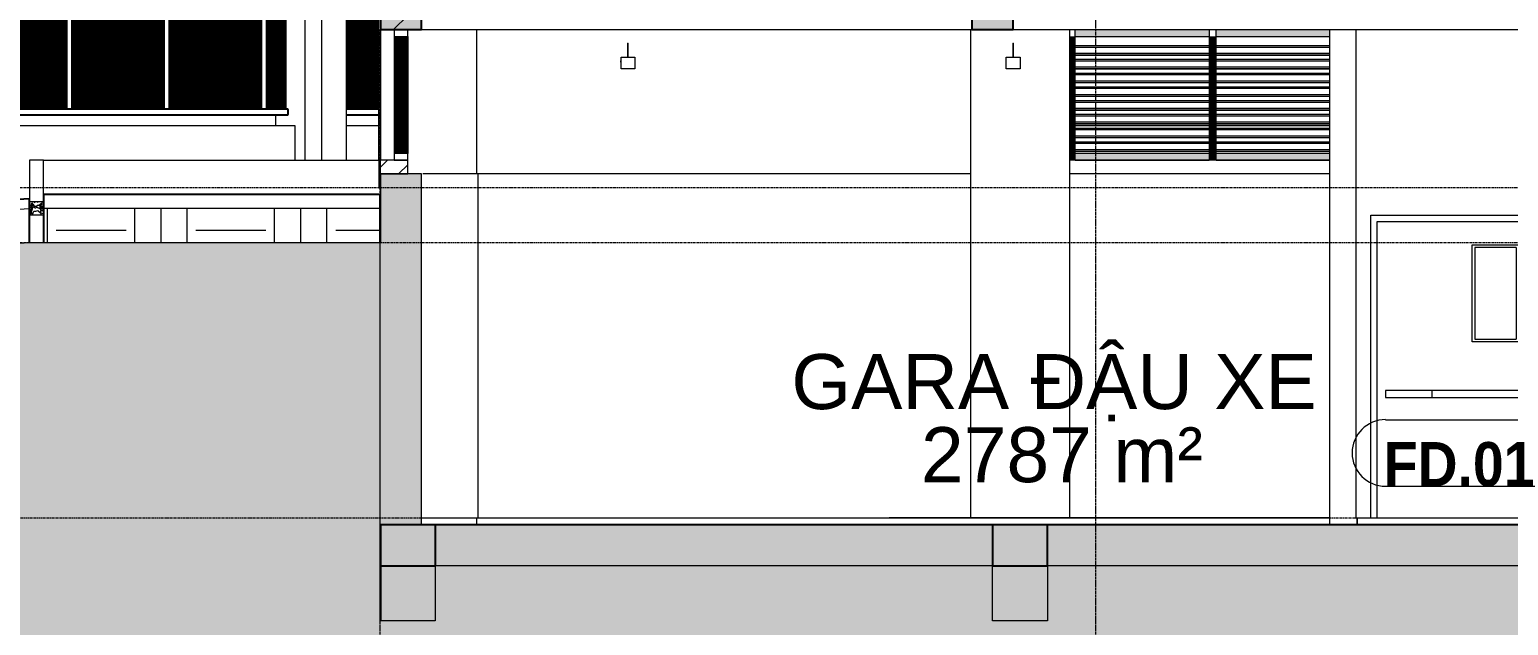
# Model space of a CAD drawing. Header units: millimetres. Extents: x 25061 to 259291, y -8723 to 35400.
# Drawn here: x 31104 to 41853, y -2783 to 1550 of the extents above; entities that cross this region are included whole.
import ezdxf

# ---------------------------------------------------------------- set-up
doc = ezdxf.new("R2010")
doc.units = ezdxf.units.MM
doc.linetypes.add('Centre', pattern=[31.75, 6.35, -4.7625, 15.875, -4.7625])
doc.linetypes.add('Grid Line', pattern=[22.225, 12.7, -3.175, 3.175, -3.175])
for name, color, linetype, lineweight in [('0-1', 7, 'Continuous', 5), ('A-AREA-IDEN', 2, 'Continuous', 9), ('A-CLNG-3', 13, 'Continuous', 18), ('A-CLNG-PATT-3', 13, 'Continuous', 9), ('A-DETL-GENF-1', 9, 'Continuous', 9), ('A-DETL-THIN', 151, 'Continuous', 9), ('A-DOOR', 31, 'Continuous', 9), ('A-DOOR-FRAM', 31, 'Continuous', 9), ('A-DOOR-IDEN', 31, 'Continuous', 9), ('A-FLOR-1', 10, 'Continuous', 25), ('A-FLOR-3', 192, 'Continuous', 25), ('A-FLOR-LEVL-2', 51, 'Centre', 9), ('A-FLOR-MCUT', 51, 'Continuous', 9), ('A-FLOR-PATT-1', 7, 'Continuous', 9), ('A-FLOR-PATT-3', 8, 'Continuous', 9), ('A-GLAZ-CWMG', 51, 'Continuous', 9), ('A-GLAZ-CWMG-1', 51, 'Continuous', 18), ('A-WALL', 113, 'Continuous', 9), ('A-WALL-1', 113, 'Continuous', 18), ('A-WALL-PATT-1', 7, 'Continuous', 9), ('A-WALL-PATT-4', 111, 'Continuous', 9), ('C-PRKG', 70, 'Continuous', 9), ('E-LITE-EQPM', 33, 'Continuous', 9), ('L-SITE-WALL-1', 250, 'Continuous', 18), ('L-SITE-WALL-2', 7, 'Continuous', 9), ('S-BEAM-1', 12, 'Continuous', 5), ('S-BEAM-2', 10, 'Continuous', 25), ('S-BEAM-3', 7, 'Continuous', 9), ('S-COLS', 52, 'Continuous', 9), ('S-COLS-1', 7, 'Continuous', 9), ('S-GRID-1', 1, 'Grid Line', 9)]:
    doc.layers.add(name, color=color, linetype=linetype, lineweight=lineweight)
doc.styles.add('Arial', font='arial.ttf', dxfattribs={"height": 400})
doc.styles.add('Arial_B_1', font='arialbd.ttf', dxfattribs={"width": 0.9, "height": 320})

# ---------------------------------------------------------------- blocks, each defined once
blk = doc.blocks.new('NCV_TKTC_KET CAU_rvt-1-TKCS_MẶT CẮT 1')
at = {"layer": 'A-FLOR-PATT-1'}
h = blk.add_hatch(color=256, dxfattribs=at)
h.paths.add_polyline_path([(126853, -2350), (127253, -2350), (127253, -2050), (105952, -2050), (105952, -2350), (126740, -2350)])
h.paths.add_polyline_path([(33653, -2350), (54953, -2350), (54953, -2050), (33653, -2050)])
at = {"layer": 'A-WALL-PATT-1'}
blk.add_hatch(color=256, dxfattribs=at).paths.add_polyline_path([(33653, -2050), (33953, -2050), (33953, 500), (33653, 500), (33653, -1197)])
at = {"layer": 'S-BEAM-1'}
for points in [[(38253, 1550), (38253, 2150), (37953, 2150), (37954, 1550)], [(33953, 1550), (33953, 2100), (33653, 2100), (33653, 1550)], [(34053, -2750), (34053, -2050), (33653, -2050), (33653, -2750), (33955, -2750)], [(38103, -2750), (38503, -2750), (38503, -2050), (38103, -2050), (38103, -2414)]]:
    blk.add_hatch(color=256, dxfattribs=at).paths.add_polyline_path(points)
at = {"layer": 'A-FLOR-1'}
for p, q in [((54953, -2050), (33653, -2050)), ((33653, -2350), (34053, -2350)), ((38103, -2350), (38503, -2350))]:
    blk.add_line(p, q, dxfattribs=at)
at = {"layer": 'L-SITE-WALL-1'}
for p, q in [((33953, 500), (33653, 500)), ((33653, 500), (33653, 0)), ((33953, -2050), (33953, 500))]:
    blk.add_line(p, q, dxfattribs=at)
at = {"layer": 'L-SITE-WALL-2'}
blk.add_line((33653, -2050), (33953, -2050), dxfattribs=at)
at = {"layer": 'S-BEAM-2'}
for p, q in [((37953, 2150), (37953, 1550)), ((38253, 1550), (38253, 2150)), ((33653, 2100), (33653, 1550)), ((33953, 1550), (33953, 2100)), ((33653, 1550), (33953, 1550)), ((37953, 1550), (38253, 1550)), ((33653, -2050), (33653, -2750)), ((34053, -2050), (33953, -2050)), ((34053, -2350), (34053, -2050)), ((38503, -2050), (38103, -2050)), ((38103, -2050), (38103, -2350)), ((38503, -2350), (38503, -2050))]:
    blk.add_line(p, q, dxfattribs=at)
at = {"layer": 'S-BEAM-3'}
blk.add_line((33953, -2050), (33653, -2050), dxfattribs=at)
at = {"layer": 'S-COLS-1'}
for p, q in [((33653, 1550), (33653, 600)), ((34353, 1550), (34353, 500)), ((34353, -2000), (34353, -2050))]:
    blk.add_line(p, q, dxfattribs=at)
blk = doc.blocks.new('XE MAY2 - xe may 2-614215-TKCS_MẶT CẮT 1')
at = {"layer": 'C-PRKG'}
for p, q in [((33952.564287, -2000), (35852.564287, -2000)), ((34252.564287, -2000), (34352.564287, -2000)), ((34252.564287, -2000), (34352.564287, -2000)), ((34362.564287, -2000), (35852.564287, -2000))]:
    blk.add_line(p, q, dxfattribs=at)
blk = doc.blocks.new('EAE_STL_PENDANT_TK_15W_120cm - LIC_01-ĐÈN LED BATTEN 1_2_ P_2x20W_ ÁNH SÁNG TRẮNG 6000K_ LẮP ĐẶT NỔI_TREO TY-1359257-TKCS_MẶT CẮT 1')
at = {"layer": 'E-LITE-EQPM'}
for p, q in [((35450, 1450), (35450, 1350)), ((35450, 1450), (35450, 1350)), ((35450, 1450), (35453, 1450)), ((35450, 1450), (35450, 1450)), ((35453, 1450), (35455, 1450)), ((35455, 1350), (35455, 1450)), ((35455, 1350), (35455, 1450)), ((35455, 1450), (35455, 1450)), ((35401, 1322), (35401, 1322)), ((35401, 1322), (35403, 1322)), ((35401, 1322), (35403, 1322)), ((35401, 1322), (35403, 1322)), ((35401, 1312), (35401, 1322)), ((35401, 1322), (35403, 1322)), ((35401, 1312), (35403, 1312)), ((35403, 1312), (35401, 1312)), ((35403, 1350), (35503, 1350)), ((35403, 1348), (35403, 1350)), ((35403, 1264), (35403, 1348)), ((35503, 1350), (35503, 1348)), ((35503, 1348), (35503, 1264)), ((35503, 1264), (35403, 1264))]:
    blk.add_line(p, q, dxfattribs=at)
blk = doc.blocks.new('NBS_CLDPhysicalSecuritySystems_MtlMeshPnlFncngSym_CLDModsecSecurusS3_InfillPanel - NBS_CLDPhysicalSecuritySystems_MtlMeshPnlFncngSym_CLDModsecSecurusS2_InfillPanel-2369340-TKCS_MẶT CẮT 1')
at = {"layer": ''}
h = blk.add_hatch(dxfattribs=at)
h.set_pattern_fill('FP_18', color=256, style=0, pattern_type=2)
h.set_pattern_definition([(0, (37652.564, 850), (0, 13), []), (90, (37652.564, 850), (-76, 5e-15), [])])
h.paths.add_polyline_path([(33643, 971), (33643, 1490), (33647, 1490), (33647, 1500), (33643, 1500), (33643, 2850), (33404, 2850), (33404, 971), (33555, 971)])
h.paths.add_polyline_path([(34439, 2245), (34853, 2245), (34853, 2250), (34439, 2250)])
h.paths.add_polyline_path([(34353, 2245), (34399, 2245), (34399, 2250), (34353, 2250)])
h.paths.add_polyline_path([(36399, 2295), (36399, 2300), (35439, 2300), (35439, 2295), (36355, 2295)])
h.paths.add_polyline_path([(35053, 2295), (35399, 2295), (35399, 2300), (35053, 2300)])
h.paths.add_polyline_path([(37053, 2295), (37103, 2295), (37103, 2300), (37053, 2300)])
h.paths.add_polyline_path([(36953, 2295), (36953, 2300), (36439, 2300), (36439, 2295)])
for p, q in [((33643, 2850), (33404, 2850)), ((35399, 2300), (35399, 2295)), ((35439, 2295), (35439, 2300)), ((36399, 2300), (36399, 2295)), ((36439, 2295), (36439, 2300)), ((34399, 2250), (34399, 2245)), ((34439, 2245), (34439, 2250)), ((33643, 971), (33404, 971)), ((33404, 930), (33643, 930))]:
    blk.add_line(p, q, dxfattribs=at)
blk = doc.blocks.new('NBS_CLDPhysicalSecuritySystems_MtlMeshPnlFncngSym_CLDModsecSecurusS3_InfillPanel - NBS_CLDPhysicalSecuritySystems_MtlMeshPnlFncngSym_CLDModsecSecurusS2_InfillPanel-2369348-TKCS_MẶT CẮT 1')
at = {"layer": ''}
h = blk.add_hatch(dxfattribs=at)
h.set_pattern_fill('FP_19', color=256, style=0, pattern_type=2)
h.set_pattern_definition([(0, (32966.322, 850), (0, 13), []), (90, (32966.32, 850), (-53.74, 3e-15), [])])
h.paths.add_polyline_path([(32121, 971), (32787, 971), (32787, 2850), (32121, 2850), (32121, 1131)])
h.paths.add_polyline_path([(32966, 971), (32966, 2850), (32828, 2850), (32828, 971)])
h.paths.add_polyline_path([(30000, 971), (30665, 971), (30665, 2850), (30000, 2850), (30000, 1235)])
h.paths.add_polyline_path([(31414, 971), (32080, 971), (32080, 2850), (31414, 2850), (31414, 1235)])
h.paths.add_polyline_path([(30707, 971), (31373, 971), (31373, 2850), (30707, 2850), (30707, 1235)])
h.paths.add_polyline_path([(29956, 971), (29958, 971), (29958, 2850), (29910, 2850), (29910, 971)])
for p, q in [((29958, 2850), (29910, 2850)), ((29958, 2850), (29958, 971)), ((29970, 2850), (29958, 2850)), ((29976, 2850), (29970, 2850)), ((29999, 2850), (29976, 2850)), ((30000, 2850), (29999, 2850)), ((30000, 971), (30000, 2850)), ((30665, 2850), (30000, 2850)), ((30665, 2850), (30665, 971)), ((30677, 2850), (30665, 2850)), ((30683, 2850), (30677, 2850)), ((30706, 2850), (30683, 2850)), ((30707, 2850), (30706, 2850)), ((30707, 971), (30707, 2850)), ((31373, 2850), (30707, 2850)), ((31373, 2850), (31373, 971)), ((31385, 2850), (31373, 2850)), ((31390, 2850), (31385, 2850)), ((31413, 2850), (31390, 2850)), ((31414, 2850), (31413, 2850)), ((31414, 971), (31414, 2850)), ((32080, 2850), (31414, 2850)), ((32080, 2850), (32080, 971)), ((32092, 2850), (32080, 2850)), ((32097, 2850), (32092, 2850)), ((32120, 2850), (32097, 2850)), ((32121, 2850), (32120, 2850)), ((32121, 971), (32121, 2850)), ((32787, 2850), (32121, 2850)), ((32787, 2850), (32787, 971)), ((32799, 2850), (32787, 2850)), ((32804, 2850), (32799, 2850)), ((32827, 2850), (32804, 2850)), ((32828, 2850), (32827, 2850)), ((32828, 971), (32828, 2850)), ((32966, 2850), (32828, 2850)), ((32966, 971), (32966, 2850)), ((32979, 971), (29910, 971)), ((29976, 971), (29971, 971)), ((29999, 971), (29976, 971)), ((30000, 971), (29999, 971)), ((30683, 971), (30678, 971)), ((30706, 971), (30683, 971)), ((30707, 971), (30706, 971)), ((31390, 971), (31385, 971)), ((31413, 971), (31390, 971)), ((31414, 971), (31413, 971)), ((32097, 971), (32092, 971)), ((32120, 971), (32097, 971)), ((32121, 971), (32120, 971)), ((32804, 971), (32800, 971)), ((32827, 971), (32804, 971)), ((32828, 971), (32827, 971)), ((32981, 968), (32981, 933)), ((29910, 930), (32979, 930))]:
    blk.add_line(p, q, dxfattribs=at)
for centre, start_param, end_param in [((32979, 968), 4.712389, 6.283185), ((32979, 933), 3.141593, 4.712389)]:
    blk.add_ellipse(centre, major_axis=(0, 3), ratio=0.707107, start_param=start_param, end_param=end_param, dxfattribs=at)
blk = doc.blocks.new('FD_01 - FD_01-1200x2200mm-V12-TKCS_MẶT CẮT 1')
at = {"layer": 'A-DOOR'}
for p, q in [((41588, -15), (41928, -15)), ((41588, -720), (41588, -15)), ((41608, -35), (41608, -700)), ((41908, -35), (41608, -35)), ((41908, -35), (41908, -700)), ((41928, -15), (41928, -720)), ((41928, -720), (41588, -720)), ((41608, -700), (41908, -700)), ((41297, -1075), (40960, -1075)), ((40960, -1075), (40960, -1125)), ((41297, -1075), (41297, -1125)), ((41972, -1075), (41297, -1075)), ((41972, -1075), (41972, -1011)), ((41972, -1125), (41972, -1075)), ((42035, -1075), (41972, -1075)), ((41991, -992), (42016, -992)), ((42035, -1011), (42035, -1075)), ((42035, -1125), (42035, -1075)), ((40960, -1125), (41297, -1125)), ((41297, -1125), (41972, -1125)), ((41972, -1125), (42035, -1125)), ((41972, -1189), (41972, -1125)), ((42035, -1125), (42035, -1189)), ((42016, -1208), (41991, -1208))]:
    blk.add_line(p, q, dxfattribs=at)
at = {"layer": 'A-DOOR', "flags": 128}
for points in [[(41972, -1011), (41972, -1007), (41973, -1003), (41976, -999), (41979, -996), (41982, -994), (41986, -993), (41991, -992)], [(42016, -992), (42020, -993), (42024, -994), (42028, -996), (42031, -999), (42033, -1003), (42035, -1007), (42035, -1011)], [(41991, -1208), (41986, -1207), (41982, -1206), (41979, -1204), (41976, -1201), (41973, -1197), (41972, -1193), (41972, -1189)], [(42035, -1189), (42035, -1193), (42033, -1197), (42031, -1201), (42028, -1204), (42024, -1206), (42020, -1207), (42016, -1208)]]:
    blk.add_lwpolyline(points, dxfattribs=at)
at = {"layer": 'A-DOOR-FRAM'}
for p, q in [((40898, -2000), (40898, 155)), ((40898, 155), (42098, 155)), ((42098, -2000), (42098, 155)), ((40853, -2000), (40898, -2000)), ((42143, -2000), (42098, -2000))]:
    blk.add_line(p, q, dxfattribs=at)
blk = doc.blocks.new('XE MAY2 - xe may 2-V13-TKCS_MẶT CẮT 1')
at = {"layer": 'C-PRKG'}
for p, q in [((37352.564287, -2000), (38152.564287, -2000)), ((38152.564287, -2000), (37352.564287, -2000)), ((37502.564287, -2000), (38002.564287, -2000)), ((37502.564287, -2000), (38002.564287, -2000))]:
    blk.add_line(p, q, dxfattribs=at)
blk = doc.blocks.new('Rectangular Mullion - 50 x 100mm-3084807-TKCS_MẶT CẮT 1')
at = {"layer": 'A-GLAZ-CWMG'}
blk.add_hatch(color=256, dxfattribs=at).paths.add_polyline_path([(40354, 1500), (40553, 1500), (40553, 1550), (39728, 1550), (39728, 1500)])
for q in [(39728, 1550), (40553, 1500)]:
    blk.add_line((39728, 1500), q, dxfattribs=at)
blk = doc.blocks.new('Rectangular Mullion - 50 x 100mm-V18-TKCS_MẶT CẮT 1')
at = {"layer": 'A-GLAZ-CWMG'}
blk.add_hatch(color=256, dxfattribs=at).paths.add_polyline_path([(38703, 1500), (39678, 1500), (39678, 1550), (38703, 1550)])
for p, q in [((38703, 1500), (38703, 1550)), ((39678, 1550), (39678, 1500)), ((38703, 1500), (39678, 1500))]:
    blk.add_line(p, q, dxfattribs=at)
blk = doc.blocks.new('Rectangular Mullion - 50 x 100mm-3084809-TKCS_MẶT CẮT 1')
at = {"layer": 'A-GLAZ-CWMG'}
blk.add_hatch(color=256, dxfattribs=at).paths.add_polyline_path([(38754, 600), (39678, 600), (39678, 650), (38703, 650), (38703, 600)])
for p, q in [((38703, 600), (38703, 650)), ((39678, 650), (38703, 650)), ((39678, 650), (39678, 600)), ((38703, 600), (39678, 600))]:
    blk.add_line(p, q, dxfattribs=at)
blk = doc.blocks.new('Rectangular Mullion - 50 x 100mm-V19-TKCS_MẶT CẮT 1')
at = {"layer": 'A-GLAZ-CWMG'}
blk.add_hatch(color=256, dxfattribs=at).paths.add_polyline_path([(40354, 600), (40553, 600), (40553, 650), (39728, 650), (39728, 600)])
for p, q in [((39728, 600), (39728, 650)), ((40553, 650), (39728, 650)), ((39728, 600), (40553, 600))]:
    blk.add_line(p, q, dxfattribs=at)
blk = doc.blocks.new('Rectangular Mullion - 50 x 100mm-2333211-TKCS_MẶT CẮT 1')
at = {"layer": 'A-GLAZ-CWMG'}
blk.add_hatch(color=256, dxfattribs=at).paths.add_polyline_path([(38663, 600), (38703, 600), (38703, 700), (38663, 700), (38663, 627)])
for q in [(38703, 700), (38663, 600)]:
    blk.add_line((38703, 600), q, dxfattribs=at)
blk = doc.blocks.new('Rectangular Mullion - 50 x 100mm-2333212-TKCS_MẶT CẮT 1')
at = {"layer": 'A-GLAZ-CWMG'}
blk.add_hatch(color=256, dxfattribs=at).paths.add_polyline_path([(38662.635618, 700), (38702.635618, 700), (38702.635618, 800), (38662.635618, 800)])
blk.add_line((38702.635618, 700), (38702.635618, 800), dxfattribs=at)
blk = doc.blocks.new('Rectangular Mullion - MULLION LA SACH-3084811-TKCS_MẶT CẮT 1')
at = {"layer": 'A-GLAZ-CWMG'}
for p, q in [((38703, 734), (39678, 734)), ((38703, 734), (39678, 734)), ((38703, 723), (39678, 723)), ((39678, 676), (38703, 676)), ((38703, 666), (39678, 666)), ((38703, 666), (39678, 666)), ((38703, 665), (39678, 665))]:
    blk.add_line(p, q, dxfattribs=at)
blk = doc.blocks.new('Rectangular Mullion - MULLION LA SACH-V20-TKCS_MẶT CẮT 1')
at = {"layer": 'A-GLAZ-CWMG'}
for p, q in [((39728, 734), (40553, 734)), ((39728, 734), (40553, 734)), ((39728, 723), (40553, 723)), ((40553, 676), (39728, 676)), ((39728, 666), (40553, 666)), ((39728, 666), (40553, 666)), ((39728, 665), (40553, 665))]:
    blk.add_line(p, q, dxfattribs=at)
blk = doc.blocks.new('Rectangular Mullion - 50 x 100mm-2333204-TKCS_MẶT CẮT 1')
at = {"layer": 'A-GLAZ-CWMG'}
blk.add_hatch(color=256, dxfattribs=at).paths.add_polyline_path([(39728, 600), (39728, 700), (39678, 700), (39678, 600)])
for p, q in [((39678, 700), (39678, 600)), ((39728, 600), (39728, 700)), ((39728, 600), (39678, 600))]:
    blk.add_line(p, q, dxfattribs=at)
blk = doc.blocks.new('Rectangular Mullion - 50 x 100mm-2333205-TKCS_MẶT CẮT 1')
at = {"layer": 'A-GLAZ-CWMG'}
blk.add_hatch(color=256, dxfattribs=at).paths.add_polyline_path([(39728, 700), (39728, 800), (39678, 800), (39678, 700)])
for p, q in [((39678, 800), (39678, 700)), ((39728, 700), (39728, 800))]:
    blk.add_line(p, q, dxfattribs=at)
blk = doc.blocks.new('FP_52-TKCS_MẶT CẮT 1')
at = {"layer": 'A-WALL-PATT-4'}
for p, q in [((31112, 266), (31113, 272)), ((31112, 254), (31112, 260)), ((31112, 260), (31114, 254)), ((31113, 296), (31114, 300)), ((31113, 272), (31114, 272)), ((31113, 235), (31118, 217)), ((31114, 272), (31117, 284)), ((31114, 254), (31116, 248)), ((31114, 201), (31115, 247)), ((31119, 278), (31115, 260)), ((31115, 260), (31118, 248)), ((31116, 248), (31119, 235)), ((31117, 284), (31121, 290)), ((31117, 260), (31119, 266)), ((31119, 254), (31117, 260)), ((31118, 248), (31122, 248)), ((31118, 217), (31127, 211)), ((31123, 272), (31119, 278)), ((31119, 266), (31123, 260)), ((31123, 260), (31119, 254)), ((31119, 235), (31123, 235)), ((31121, 290), (31125, 284)), ((31122, 248), (31126, 266)), ((31126, 266), (31123, 272)), ((31123, 235), (31126, 254)), ((31125, 284), (31130, 278)), ((31126, 254), (31134, 260)), ((31127, 211), (31135, 229)), ((31130, 278), (31138, 266)), ((31134, 260), (31141, 254)), ((31135, 229), (31149, 229)), ((31136, 300), (31140, 290)), ((31138, 266), (31149, 266)), ((31140, 290), (31147, 300)), ((31141, 254), (31149, 254)), ((31149, 266), (31153, 266)), ((31149, 254), (31157, 260)), ((31149, 229), (31164, 235)), ((31153, 266), (31162, 272)), ((31155, 300), (31163, 296)), ((31157, 260), (31167, 254)), ((31162, 272), (31171, 272)), ((31163, 296), (31169, 300)), ((31164, 235), (31184, 217)), ((31167, 254), (31177, 248)), ((31171, 272), (31182, 284)), ((31187, 278), (31175, 260)), ((31175, 260), (31186, 248)), ((31177, 248), (31187, 235)), ((31182, 284), (31194, 290)), ((31182, 235), (31185, 200)), ((31183, 260), (31190, 266)), ((31188, 254), (31183, 260)), ((31184, 217), (31204, 213)), ((31186, 248), (31198, 248)), ((31199, 272), (31187, 278)), ((31187, 235), (31201, 235)), ((31199, 260), (31188, 254)), ((31190, 266), (31199, 260)), ((31194, 290), (31204, 286)), ((31198, 248), (31204, 257)), ((31204, 269), (31199, 272)), ((31201, 235), (31204, 241))]:
    blk.add_line(p, q, dxfattribs=at)
blk = doc.blocks.new('Rectangular Mullion - 50 x 100mm-V62-TKCS_MẶT CẮT 1')
at = {"layer": 'A-GLAZ-CWMG-1'}
for p, q in [((33852.564287, 1550), (33752.564287, 1550)), ((33752.564287, 1550), (33752.564287, 1500)), ((33852.564287, 1500), (33852.564287, 1550)), ((33752.564287, 1500), (33852.564287, 1500))]:
    blk.add_line(p, q, dxfattribs=at)
blk = doc.blocks.new('Rectangular Mullion - 50 x 100mm-V63-TKCS_MẶT CẮT 1')
at = {"layer": 'A-GLAZ-CWMG-1'}
for p, q in [((33852.564287, 650), (33752.564287, 650)), ((33752.564287, 650), (33752.564287, 600)), ((33852.564287, 600), (33852.564287, 650)), ((33752.564287, 600), (33852.564287, 600))]:
    blk.add_line(p, q, dxfattribs=at)
blk = doc.blocks.new('Rectangular Mullion - 50 x 100mm-V64-TKCS_MẶT CẮT 1')
at = {"layer": 'A-GLAZ-CWMG'}
blk.add_hatch(color=256, dxfattribs=at).paths.add_polyline_path([(33823, 650), (33853, 650), (33853, 700), (33804, 700), (33802, 700), (33753, 700), (33753, 650), (33783, 650)])
for p, q in [((33753, 700), (33753, 650)), ((33853, 700), (33853, 650))]:
    blk.add_line(p, q, dxfattribs=at)
blk = doc.blocks.new('Rectangular Mullion - 50 x 100mm-V65-TKCS_MẶT CẮT 1')
at = {"layer": 'A-GLAZ-CWMG'}
blk.add_hatch(color=256, dxfattribs=at).paths.add_polyline_path([(33802, 700), (33804, 700), (33853, 700), (33853, 800), (33804, 800), (33802, 800), (33753, 800), (33753, 700), (33783, 700)])
for p, q in [((33753, 800), (33753, 700)), ((33853, 800), (33853, 700))]:
    blk.add_line(p, q, dxfattribs=at)
blk = doc.blocks.new('Rectangular Mullion - MULLION LA SACH-V66-TKCS_MẶT CẮT 1')
at = {"layer": 'A-GLAZ-CWMG-1'}
for p, q in [((33823, 723), (33782, 677)), ((33782, 677), (33782, 665)), ((33782, 665), (33788, 665)), ((33783, 676), (33824, 723)), ((33783, 666), (33783, 676)), ((33788, 666), (33783, 666)), ((33788, 665), (33788, 666)), ((33824, 734), (33817, 734)), ((33817, 734), (33817, 733)), ((33817, 733), (33823, 733)), ((33823, 733), (33823, 723)), ((33824, 723), (33824, 734))]:
    blk.add_line(p, q, dxfattribs=at)
blk = doc.blocks.new('STN_Door Tag - STN_Door Tag-1788670-TKCS_MẶT CẮT 1')
at = {"layer": 'A-DOOR-IDEN'}
for p, q in [((37399, 27404), (38487, 27404)), ((37399, 26921), (38487, 26921))]:
    blk.add_line(p, q, dxfattribs=at)
for centre, start, end in [((37399, 27163), 90, 270), ((38487, 27163), 270, 90)]:
    blk.add_arc(centre, 242, start, end, dxfattribs=at)

msp = doc.modelspace()

# ---------------------------------------------------------------- hatches: boundary and pattern name
at = {"layer": 'A-CLNG-PATT-3'}
h = msp.add_hatch(dxfattribs=at)
h.set_pattern_fill('FP_7', color=256, style=0, pattern_type=2)
h.set_pattern_definition([(0, (81080.3, 14125), (1300.48, 325.12), [53.645, -921.715, 53.645, -6123.635]), (0, (81080.3, 14125), (1300.48, 325.12), [-1029.005, -921.715, 53.645, -1897.075, -3251.2]), (0, (81080.3, 14125), (1300.48, 325.12), [-3901.44, 53.645, -921.715, 53.645, -2222.195]), (0, (81080.3, 14125), (1300.48, 325.12), [-4930.445, -596.595, 53.645, -1571.955]), (120, (81567.98, 14287.56), (-931.8022, 963.6887), [53.645, -921.715, -6177.28]), (120, (81567.98, 14287.56), (-931.8022, 963.6887), [-975.36, 53.645, -921.715, -5201.92]), (120, (81567.98, 14287.56), (-931.8022, 963.6887), [-1950.72, 53.645, -1897.075, -3251.2]), (120, (81567.98, 14287.56), (-931.8022, 963.6887), [-3901.44, 53.645, -921.715, -2275.84]), (120, (81567.98, 14287.56), (-931.8022, 963.6887), [-4876.8, 53.645, -596.595, -1625.6]), (120, (81567.98, 14287.56), (-931.8022, 963.6887), [-5527.04, 53.645, -1571.955]), (240, (81730.54, 14937.8), (-368.6778, -1288.8087), [53.645, -921.715, -6177.28]), (240, (81730.54, 14937.8), (-368.6778, -1288.8087), [-975.36, 53.645, -921.715, -5201.92]), (240, (81730.54, 14937.8), (-368.6778, -1288.8087), [-1950.72, 53.645, -1897.075, -3251.2]), (240, (81730.54, 14937.8), (-368.6778, -1288.8087), [-3901.44, 53.645, -921.715, -2275.84]), (240, (81730.54, 14937.8), (-368.6778, -1288.8087), [-4876.8, 53.645, -596.595, -1625.6]), (240, (81730.54, 14937.8), (-368.6778, -1288.8087), [-5527.04, 53.645, -1571.955])])
h.paths.add_polyline_path([(106252.6, 1550), (126952.6, 1550), (126952.6, 1555), (106252.6, 1555)])
h.paths.add_polyline_path([(33955, 1550), (54652.6, 1550), (54652.6, 1555), (33952.6, 1555), (33952.6, 1550)])
at = {"layer": 'A-DETL-GENF-1'}
h = msp.add_hatch(dxfattribs=at)
h.set_pattern_fill('FP_32', color=256, style=0, pattern_type=2)
h.set_pattern_definition([(0, (81080.3, 14125), (774.192, 774.192), [774.192, -774.192]), (0, (81080.3, 14415.3), (774.192, 774.192), [774.192, -774.192]), (0, (81080.3, 14705.64), (774.192, 774.192), [774.192, -774.192]), (90, (81177.1, 14802.4), (-774.192, 774.192), [774.192, -774.192]), (90, (81467.4, 14802.4), (-774.192, 774.192), [774.192, -774.192]), (90, (81757.7, 14802.4), (-774.192, 774.192), [774.192, -774.192])])
h.paths.add_polyline_path([(29155.7, -4846.7), (131539.2, -4846.7), (131539.2, -172.5), (129801.5, -74.5), (127252.6, -74.5), (127252.6, -2750), (126852.6, -2750), (126852.6, -2350), (122802.7, -2350), (122802.7, -2750), (122402.7, -2750), (122402.7, -2350), (118552.2, -2350), (118552.2, -2750), (118152.4, -2750), (118152.4, -2350), (115052.8, -2350), (115052.8, -2750), (114652.8, -2750), (114652.8, -2350), (111633.9, -2350), (111633.9, -2750), (111215.1, -2750), (111215.1, -2350), (107235.6, -2350), (107235.6, -3550), (107285.6, -3550), (107285.6, -3600), (105055, -3600), (105055, -3550), (105105, -3550), (105105, -2050), (105952.6, -2050), (105952.6, 200), (54952.6, 200), (54952.6, -2050), (55792.6, -2050), (55792.6, -3550), (55842.6, -3550), (55842.6, -3600), (53619.6, -3600), (53619.6, -3550), (53669.6, -3550), (53669.6, -2350), (49690, -2350), (49690, -2750), (49273.2, -2750), (49273.2, -2350), (46252.6, -2350), (46252.6, -2750), (45852.6, -2750), (45852.6, -2350), (42752.6, -2350), (42752.6, -2750), (42352.6, -2750), (42352.6, -2350), (38502.7, -2350), (38502.7, -2750), (38102.7, -2750), (38102.7, -2350), (34052.6, -2350), (34052.6, -2750), (33652.6, -2750), (33652.6, 0), (31103.5, 0), (29155.7, -121.7), (29155.7, -4610)])
at = {"layer": 'A-FLOR-PATT-3'}
h = msp.add_hatch(dxfattribs=at)
h.set_pattern_fill('FP_11', color=256, style=0, pattern_type=2)
h.set_pattern_definition([(0, (81080.3, 14125), (508, 508), [508, -508]), (0, (81080.3, 14315.5), (508, 508), [508, -508]), (0, (81080.3, 14506), (508, 508), [508, -508]), (90, (81143.8, 14569.5), (-508, 508), [508, -508]), (90, (81334.3, 14569.5), (-508, 508), [508, -508]), (90, (81524.8, 14569.5), (-508, 508), [508, -508])])
h.paths.add_polyline_path([(33652.6, 0), (33652.6, 250), (31203.5, 250), (31203.5, 0), (33555, 0)])
at = {"layer": 'A-WALL-PATT-4'}
h = msp.add_hatch(dxfattribs=at)
h.set_pattern_fill('FP_8', color=256, style=0, pattern_type=2)
h.set_pattern_definition([(45, (81080.3, 14125), (-90.50967, 90.50967), [])])
h.paths.add_polyline_path([(33652.6, 500), (33852.6, 500), (33852.6, 600), (33652.6, 600)])
h.paths.add_polyline_path([(33652.6, 1550), (33852.6, 1550), (33852.6, 2000), (33652.6, 2000), (33652.6, 1843.7)])

# ---------------------------------------------------------------- linework, layer by layer
at = {"layer": 'A-CLNG-3'}
for p, q in [((33952.6, 1555), (33952.6, 1550)), ((33952.6, 1550), (54652.6, 1550))]:
    msp.add_line(p, q, dxfattribs=at)
at = {"layer": 'A-DETL-THIN'}
for p, q in [((31103.5, 0), (29155.7, -121.7)), ((33652.6, 0), (31103.5, 0)), ((33652.6, -2750), (33652.6, 0)), ((38102.7, -2350), (34052.6, -2350)), ((34052.6, -2350), (34052.6, -2750)), ((38102.7, -2750), (38102.7, -2350)), ((42352.6, -2350), (38502.7, -2350)), ((38502.7, -2350), (38502.7, -2750)), ((34052.6, -2750), (33652.6, -2750)), ((38502.7, -2750), (38102.7, -2750))]:
    msp.add_line(p, q, dxfattribs=at)
at = {"layer": 'A-FLOR-3'}
for p, q in [((33652.6, 350), (31203.5, 350)), ((31203.5, 350), (31203.5, 0)), ((33652.6, 0), (33652.6, 350)), ((31103.5, 318.6), (29155.7, 202.2)), ((31103.5, 0), (31103.5, 318.6))]:
    msp.add_line(p, q, dxfattribs=at)
at = {"layer": 'A-FLOR-LEVL-2'}
for p, q in [((134152.6, 400), (25061.1, 400)), ((132120.6, 0), (25061.1, 0)), ((25061.1, -2000), (132120.6, -2000))]:
    msp.add_line(p, q, dxfattribs=at)
at = {"layer": 'A-FLOR-MCUT'}
for p, q in [((29155.7, 132.2), (31103.5, 248.6)), ((33652.6, 250), (31203.5, 250))]:
    msp.add_line(p, q, dxfattribs=at)
at = {"layer": 'A-WALL'}
for p, q in [((33652.6, 2000), (33652.6, 500)), ((33642.6, 1500), (33642.6, 1550)), ((37942.6, 1550), (37942.6, -2000)), ((38662.6, 1550), (38662.6, -2000)), ((40742.6, 1550), (40742.6, -2000)), ((33646.6, 1500), (33642.6, 1500)), ((33642.6, 1490), (33646.6, 1490)), ((33642.6, 600), (33642.6, 1490)), ((33646.6, 1490), (33646.6, 1500)), ((33032.8, 850), (29909.7, 850)), ((33032.8, 600), (33032.8, 850)), ((33642.6, 850), (33403.5, 850)), ((39677.6, 850), (38702.6, 850)), ((40552.6, 850), (39727.6, 850)), ((31203.5, 600), (33641.8, 600)), ((33652.6, 600), (33652.6, 500)), ((40552.6, 600), (38662.6, 600)), ((37942.6, 500), (33962.6, 500)), ((34362.6, 500), (34362.6, -2000)), ((40552.6, 500), (38662.6, 500)), ((31203.1, 200), (31103.5, 200)), ((40852.6, -2000), (40852.6, 200)), ((40852.6, 200), (42142.6, 200)), ((33962.6, -2000), (40552.6, -2000)), ((40742.6, -2000), (46162.6, -2000)), ((40752.6, -2000), (40752.6, -2050))]:
    msp.add_line(p, q, dxfattribs=at)
at = {"layer": 'A-WALL-1'}
for p, q in [((31103.5, 600), (31103.5, 318.6)), ((31203.5, 600), (31103.5, 600)), ((31203.5, 350), (31203.5, 600)), ((33652.6, 600), (33642.6, 600)), ((33642.6, 600), (33642.6, 400)), ((33852.6, 600), (33652.6, 600)), ((33852.6, 500), (33852.6, 600)), ((33652.6, 400), (33652.6, 500)), ((33652.6, 500), (33852.6, 500)), ((33642.6, 400), (33652.6, 400)), ((31103.5, 300), (31203.5, 300))]:
    msp.add_line(p, q, dxfattribs=at)
at = {"layer": 'S-COLS'}
for p, q in [((33103.5, 2900), (33103.5, 600)), ((33227.8, 600), (33227.8, 2900)), ((33403.5, 2900), (33403.5, 600)), ((40552.6, 1550), (40552.6, -2050)), ((32891.4, 930), (32891.4, 850)), ((40752.6, -2050), (40752.6, -2000))]:
    msp.add_line(p, q, dxfattribs=at)
at = {"layer": 'S-GRID-1'}
for p, q in [((33652.6, -3283.1), (33652.6, 30285.9)), ((38852.6, -3283.1), (38852.6, 30285.9))]:
    msp.add_line(p, q, dxfattribs=at)

# ---------------------------------------------------------------- block references
at = {"layer": ''}
for name in ['NBS_CLDPhysicalSecuritySystems_MtlMeshPnlFncngSym_CLDModsecSecurusS3_InfillPanel - NBS_CLDPhysicalSecuritySystems_MtlMeshPnlFncngSym_CLDModsecSecurusS2_InfillPanel-2369348-TKCS_MẶT CẮT 1', 'NBS_CLDPhysicalSecuritySystems_MtlMeshPnlFncngSym_CLDModsecSecurusS3_InfillPanel - NBS_CLDPhysicalSecuritySystems_MtlMeshPnlFncngSym_CLDModsecSecurusS2_InfillPanel-2369340-TKCS_MẶT CẮT 1']:
    msp.add_blockref(name, (0, 0), dxfattribs=at)
at = {"layer": '0-1'}
msp.add_blockref('NCV_TKTC_KET CAU_rvt-1-TKCS_MẶT CẮT 1', (0, 0), dxfattribs=at)
at = {"layer": 'A-DOOR'}
msp.add_blockref('FD_01 - FD_01-1200x2200mm-V12-TKCS_MẶT CẮT 1', (0, 0), dxfattribs=at)
at = {"layer": 'A-DOOR-IDEN'}
msp.add_blockref('STN_Door Tag - STN_Door Tag-1788670-TKCS_MẶT CẮT 1', (3559.5, -28691.4), dxfattribs=at)
at = {"layer": 'A-GLAZ-CWMG'}
for name, p in [('Rectangular Mullion - 50 x 100mm-V62-TKCS_MẶT CẮT 1', (0, 0)), ('Rectangular Mullion - 50 x 100mm-V18-TKCS_MẶT CẮT 1', (0, 0)), ('Rectangular Mullion - 50 x 100mm-3084807-TKCS_MẶT CẮT 1', (0, 0)), ('Rectangular Mullion - 50 x 100mm-V65-TKCS_MẶT CẮT 1', (0, 700)), ('Rectangular Mullion - 50 x 100mm-V65-TKCS_MẶT CẮT 1', (0, 600)), ('Rectangular Mullion - MULLION LA SACH-V66-TKCS_MẶT CẮT 1', (0, 700)), ('Rectangular Mullion - 50 x 100mm-2333212-TKCS_MẶT CẮT 1', (0, 700)), ('Rectangular Mullion - 50 x 100mm-2333212-TKCS_MẶT CẮT 1', (0, 600)), ('Rectangular Mullion - MULLION LA SACH-3084811-TKCS_MẶT CẮT 1', (0, 700)), ('Rectangular Mullion - 50 x 100mm-2333205-TKCS_MẶT CẮT 1', (0, 700)), ('Rectangular Mullion - 50 x 100mm-2333205-TKCS_MẶT CẮT 1', (0, 600)), ('Rectangular Mullion - MULLION LA SACH-V20-TKCS_MẶT CẮT 1', (0, 700)), ('Rectangular Mullion - 50 x 100mm-V65-TKCS_MẶT CẮT 1', (0, 500)), ('Rectangular Mullion - MULLION LA SACH-V66-TKCS_MẶT CẮT 1', (0, 600)), ('Rectangular Mullion - 50 x 100mm-2333212-TKCS_MẶT CẮT 1', (0, 500)), ('Rectangular Mullion - MULLION LA SACH-3084811-TKCS_MẶT CẮT 1', (0, 600)), ('Rectangular Mullion - 50 x 100mm-2333205-TKCS_MẶT CẮT 1', (0, 500)), ('Rectangular Mullion - MULLION LA SACH-V20-TKCS_MẶT CẮT 1', (0, 600)), ('Rectangular Mullion - 50 x 100mm-V65-TKCS_MẶT CẮT 1', (0, 400)), ('Rectangular Mullion - MULLION LA SACH-V66-TKCS_MẶT CẮT 1', (0, 500)), ('Rectangular Mullion - 50 x 100mm-2333212-TKCS_MẶT CẮT 1', (0, 400)), ('Rectangular Mullion - MULLION LA SACH-3084811-TKCS_MẶT CẮT 1', (0, 500)), ('Rectangular Mullion - 50 x 100mm-2333205-TKCS_MẶT CẮT 1', (0, 400)), ('Rectangular Mullion - MULLION LA SACH-V20-TKCS_MẶT CẮT 1', (0, 500)), ('Rectangular Mullion - 50 x 100mm-V65-TKCS_MẶT CẮT 1', (0, 300)), ('Rectangular Mullion - MULLION LA SACH-V66-TKCS_MẶT CẮT 1', (0, 400)), ('Rectangular Mullion - 50 x 100mm-2333212-TKCS_MẶT CẮT 1', (0, 300)), ('Rectangular Mullion - MULLION LA SACH-3084811-TKCS_MẶT CẮT 1', (0, 400)), ('Rectangular Mullion - 50 x 100mm-2333205-TKCS_MẶT CẮT 1', (0, 300)), ('Rectangular Mullion - MULLION LA SACH-V20-TKCS_MẶT CẮT 1', (0, 400)), ('Rectangular Mullion - 50 x 100mm-V65-TKCS_MẶT CẮT 1', (0, 200)), ('Rectangular Mullion - MULLION LA SACH-V66-TKCS_MẶT CẮT 1', (0, 300)), ('Rectangular Mullion - 50 x 100mm-2333212-TKCS_MẶT CẮT 1', (0, 200)), ('Rectangular Mullion - MULLION LA SACH-3084811-TKCS_MẶT CẮT 1', (0, 300)), ('Rectangular Mullion - 50 x 100mm-2333205-TKCS_MẶT CẮT 1', (0, 200)), ('Rectangular Mullion - MULLION LA SACH-V20-TKCS_MẶT CẮT 1', (0, 300)), ('Rectangular Mullion - 50 x 100mm-V65-TKCS_MẶT CẮT 1', (0, 100)), ('Rectangular Mullion - MULLION LA SACH-V66-TKCS_MẶT CẮT 1', (0, 200)), ('Rectangular Mullion - 50 x 100mm-2333212-TKCS_MẶT CẮT 1', (0, 100)), ('Rectangular Mullion - MULLION LA SACH-3084811-TKCS_MẶT CẮT 1', (0, 200)), ('Rectangular Mullion - 50 x 100mm-2333205-TKCS_MẶT CẮT 1', (0, 100)), ('Rectangular Mullion - MULLION LA SACH-V20-TKCS_MẶT CẮT 1', (0, 200)), ('Rectangular Mullion - 50 x 100mm-V65-TKCS_MẶT CẮT 1', (0, 0)), ('Rectangular Mullion - MULLION LA SACH-V66-TKCS_MẶT CẮT 1', (0, 100)), ('Rectangular Mullion - 50 x 100mm-2333212-TKCS_MẶT CẮT 1', (0, 0)), ('Rectangular Mullion - MULLION LA SACH-3084811-TKCS_MẶT CẮT 1', (0, 100)), ('Rectangular Mullion - 50 x 100mm-2333205-TKCS_MẶT CẮT 1', (0, 0)), ('Rectangular Mullion - MULLION LA SACH-V20-TKCS_MẶT CẮT 1', (0, 100)), ('Rectangular Mullion - 50 x 100mm-V64-TKCS_MẶT CẮT 1', (0, 0)), ('Rectangular Mullion - 50 x 100mm-V63-TKCS_MẶT CẮT 1', (0, 0)), ('Rectangular Mullion - MULLION LA SACH-V66-TKCS_MẶT CẮT 1', (0, 0)), ('Rectangular Mullion - 50 x 100mm-2333211-TKCS_MẶT CẮT 1', (0, 0)), ('Rectangular Mullion - MULLION LA SACH-3084811-TKCS_MẶT CẮT 1', (0, 0)), ('Rectangular Mullion - 50 x 100mm-3084809-TKCS_MẶT CẮT 1', (0, 0)), ('Rectangular Mullion - 50 x 100mm-2333204-TKCS_MẶT CẮT 1', (0, 0)), ('Rectangular Mullion - MULLION LA SACH-V20-TKCS_MẶT CẮT 1', (0, 0)), ('Rectangular Mullion - 50 x 100mm-V19-TKCS_MẶT CẮT 1', (0, 0))]:
    msp.add_blockref(name, p, dxfattribs=at)
at = {"layer": 'A-WALL'}
msp.add_blockref('FP_52-TKCS_MẶT CẮT 1', (0, 0), dxfattribs=at)
at = {"layer": 'C-PRKG'}
for name, p in [('XE MAY2 - xe may 2-614215-TKCS_MẶT CẮT 1', (0, 0)), ('XE MAY2 - xe may 2-V13-TKCS_MẶT CẮT 1', (0, 0)), ('XE MAY2 - xe may 2-V13-TKCS_MẶT CẮT 1', (800, 0)), ('XE MAY2 - xe may 2-V13-TKCS_MẶT CẮT 1', (1600, 0)), ('XE MAY2 - xe may 2-V13-TKCS_MẶT CẮT 1', (2400, 0))]:
    msp.add_blockref(name, p, dxfattribs=at)
at = {"layer": 'E-LITE-EQPM'}
for p in [(0, 0), (2800, 0)]:
    msp.add_blockref('EAE_STL_PENDANT_TK_15W_120cm - LIC_01-ĐÈN LED BATTEN 1_2_ P_2x20W_ ÁNH SÁNG TRẮNG 6000K_ LẮP ĐẶT NỔI_TREO TY-1359257-TKCS_MẶT CẮT 1', p, dxfattribs=at)

# ---------------------------------------------------------------- texts
at = {"layer": 'A-AREA-IDEN', "char_height": 400, "line_spacing_factor": 0.936439, "style": 'Arial'}
for s, insert, width, attachment_point in [('\\pt8,16,24,32,40,48,56,64,72,80,88,96,104,112,120,128,136,144,152,160,168,176,184,192,200,208,216,224,232,240,248,256;GARA ĐẬU XE', (38550.1, -1298), 3820.8, 8), ('\\pt8,16,24,32,40,48,56,64,72,80,88,96,104,112,120,128,136,144,152,160,168,176,184,192,200,208,216,224,232,240,248,256;2787 m²', (38607.3, -1543.9), 2064, 5)]:
    msp.add_mtext(s, dxfattribs=dict(at, insert=insert, width=width, attachment_point=attachment_point))
at = {"layer": 'A-DOOR-IDEN', "insert": (41494.3, -1611.8), "char_height": 320, "width": 1124.64, "attachment_point": 5, "line_spacing_factor": 0.936439, "style": 'Arial_B_1'}
msp.add_mtext('\\pt7.2,14.4,21.6,28.8,36,43.2,50.4,57.6,64.8,72,79.2,86.4,93.6,100.8,108,115.2,122.4,129.6,136.8,144,151.2,158.4,165.6,172.8,180,187.2,194.4,201.6,208.8,216,223.2,230.4;FD.01', dxfattribs=at)

doc.saveas('drawing.dxf')
